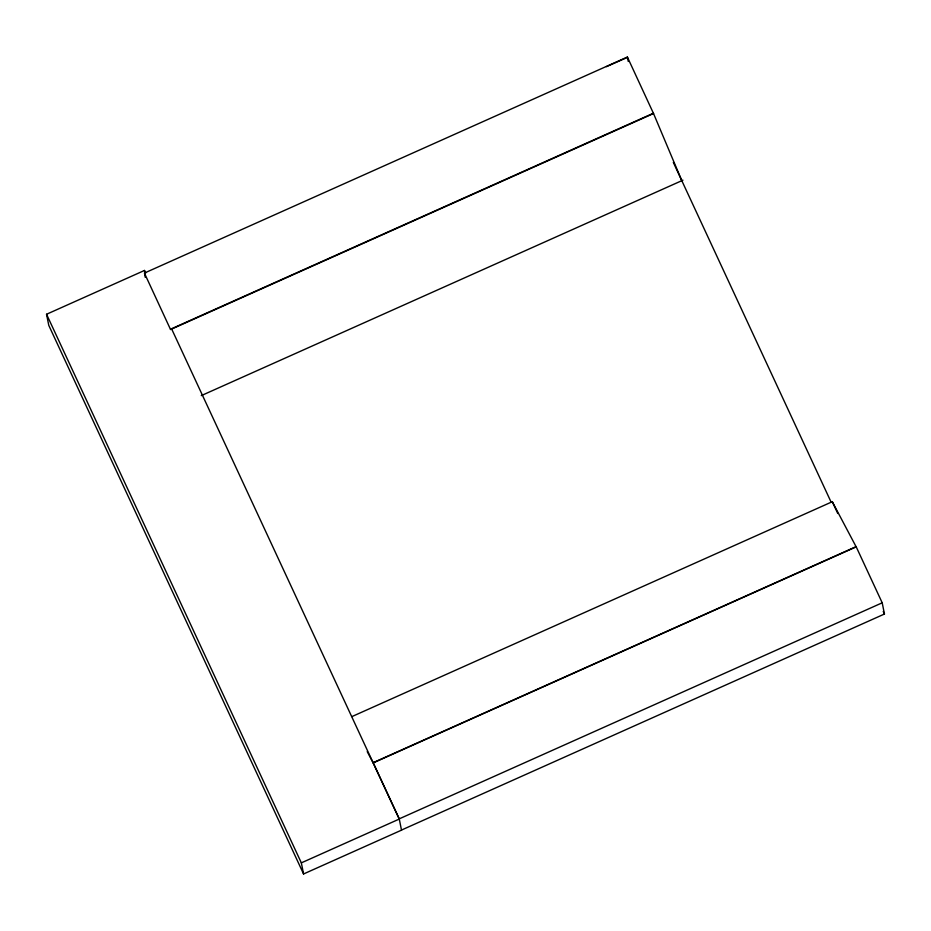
<?xml version="1.0" encoding="UTF-8"?>
<svg xmlns="http://www.w3.org/2000/svg" width="931" height="931" viewBox="0 0 931 931"><rect width="100%" height="100%" fill="white"/><g stroke="black" fill="none" stroke-linecap="round" stroke-linejoin="round"><path stroke-width="1.4" d="M401.47 830.068L884.45 614.029L882.204 602.811L856.124 546.648L373.145 762.687L399.236 818.849L401.494 830.161L303.564 873.965L48.773 325.361L46.55 314.259L144.48 270.456L145.69 273.062M627.389 57.035L144.41 273.074L170.559 329.551L653.527 113.524L627.389 57.035L628.274 61.493M170.489 329.237L653.469 113.198M201.294 395.617L682.947 180.172M831.115 502.146L832.256 501.634L837.749 513.47M351.965 716.567L832.291 501.716L856.171 546.858L373.191 762.896L367.221 751.608M399.236 818.849L882.204 602.811M303.564 873.965L301.341 862.862L399.271 819.059L171.688 329.05M606.407 66.683L627.447 57.361M832.291 501.716L831.15 502.216L673.322 162.401M883.24 611.411L884.45 614.029M46.55 314.259L301.341 862.862M653.527 113.524L681.818 180.684M144.48 270.456L145.038 273.237M144.689 274.494L145.259 277.333"/></g></svg>
